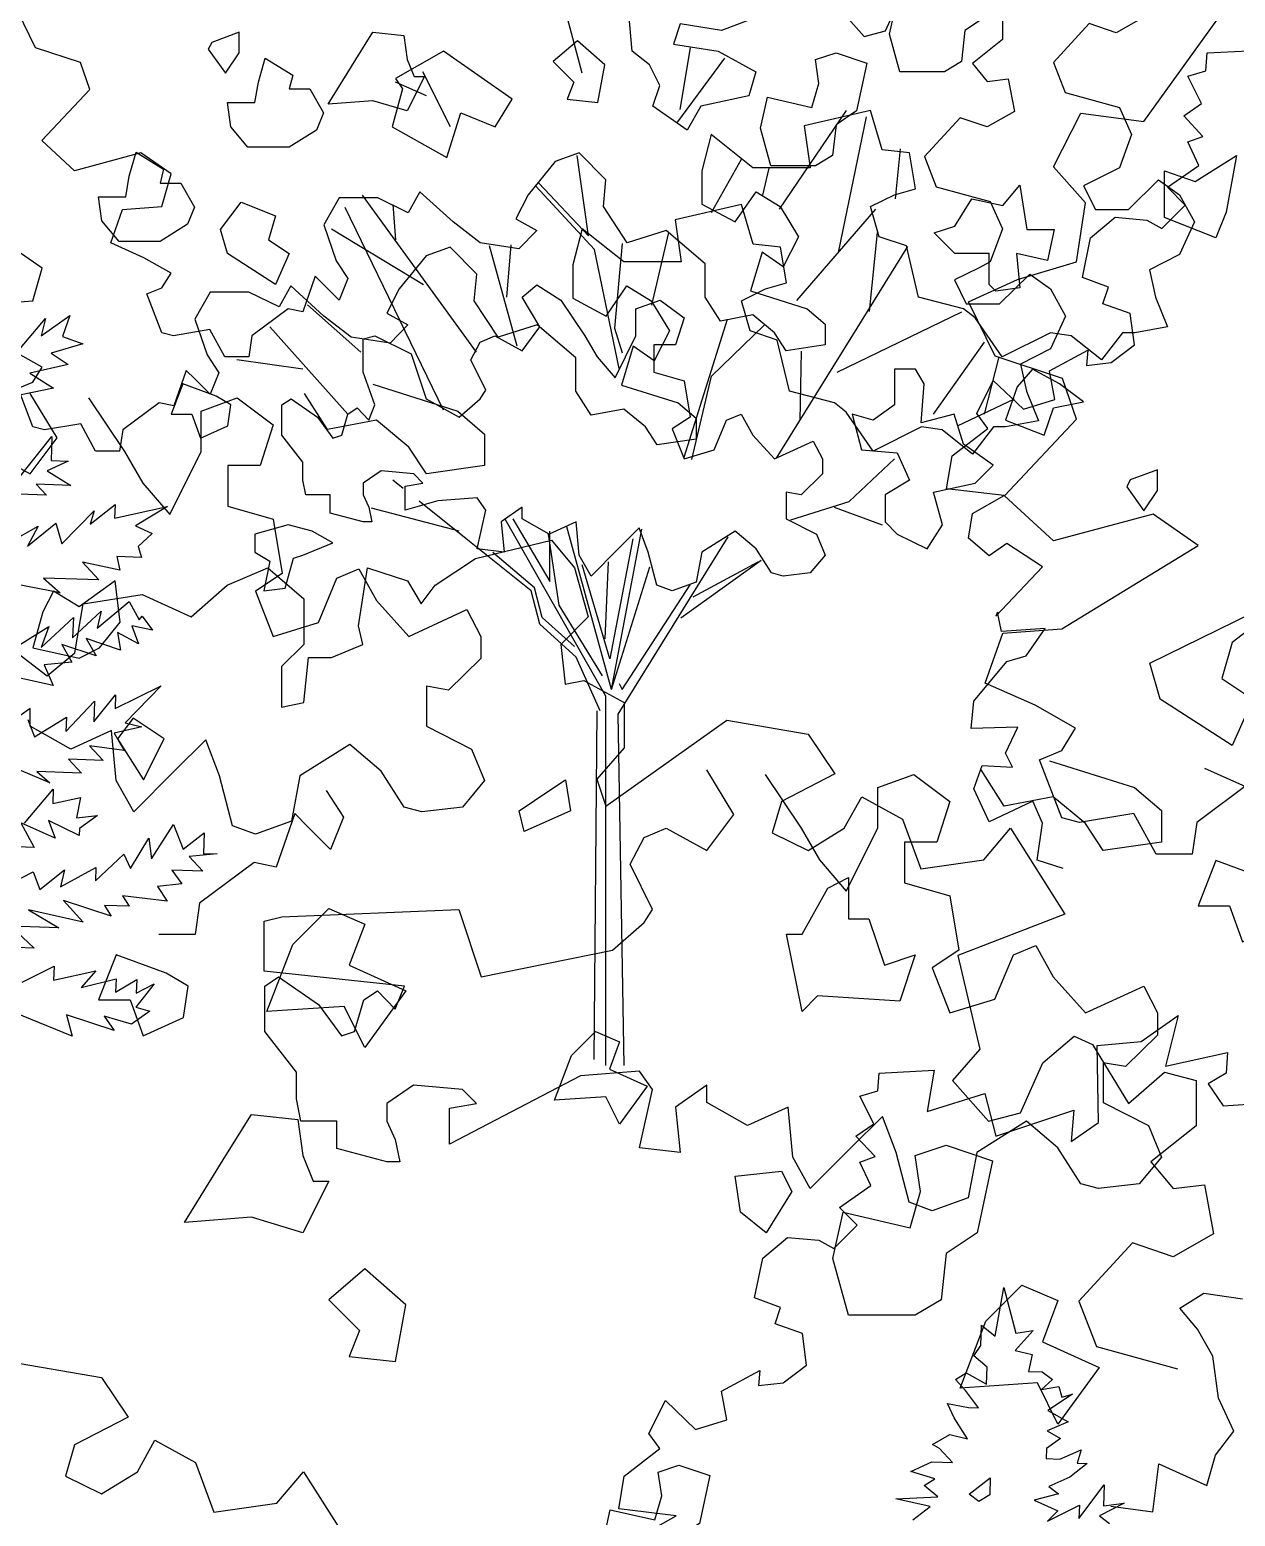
# Model space of a CAD drawing. Header units: inches. Extents: x -11 to 128, y 7 to 56.
# Drawn here: x 57.408 to 57.824, y 23.048 to 23.562 of the extents above; entities that cross this region are included whole.
import ezdxf

# ---------------------------------------------------------------- set-up
doc = ezdxf.new("R2010")
doc.units = ezdxf.units.IN
doc.header["$MEASUREMENT"] = 0
doc.layers.add('CAY', color=94, linetype='Continuous')
doc.layers.add('CAY-3', color=61, linetype='Continuous')
picture_1 = doc.add_image_def('image1.jpg', size_in_pixel=(1680, 1093))

# ---------------------------------------------------------------- blocks, each defined once
blk = doc.blocks.new('A$C76451831')
at = {"layer": 'CAY'}
for p, q in [((3764, 1772.8), (3822.4, 1787)), ((3822.4, 1787), (3840.1, 1765.7)), ((3573, 1752.2), (3604.2, 1765.7)), ((3604.2, 1765.7), (3631.9, 1741.6)), ((3673.8, 1720.9), (3680.9, 1765.7)), ((3680.9, 1765.7), (3711.5, 1755.7)), ((3732.8, 1752.2), (3764, 1772.8)), ((3840.1, 1765.7), (3850.7, 1728)), ((3545.3, 1728), (3573, 1752.2)), ((3711.5, 1755.7), (3722.2, 1738)), ((3722.2, 1738), (3732.8, 1752.2)), ((3462.1, 1738), (3507.5, 1745.1)), ((3507.5, 1745.1), (3545.3, 1728)), ((3631.9, 1741.6), (3631.9, 1706.7)), ((3455.6, 1700.3), (3462.1, 1738)), ((3850.7, 1728), (3829.5, 1706.7)), ((3677.3, 1706.7), (3673.8, 1720.9)), ((3631.9, 1706.7), (3614.8, 1689.6)), ((3653.2, 1696.7), (3677.3, 1706.7)), ((3829.5, 1706.7), (3833, 1676.1)), ((3406.7, 1703.8), (3434.4, 1682.6)), ((3434.4, 1682.6), (3455.6, 1700.3)), ((3631.9, 1661.9), (3635.5, 1696.7)), ((3635.5, 1696.7), (3653.2, 1696.7)), ((3614.8, 1689.6), (3614.8, 1658.4)), ((3833, 1676.1), (3847.2, 1679)), ((3847.2, 1679), (3878.4, 1661.9)), ((3614.8, 1658.4), (3631.9, 1661.9)), ((3878.4, 1661.9), (3878.4, 1627.1)), ((3864.3, 1582.3), (3957.4, 1648.4)), ((3957.4, 1648.4), (4019.9, 1637.7)), ((4019.9, 1637.7), (4040.5, 1607.1)), ((3878.4, 1627.1), (3857.2, 1602.9)), ((890.9, 1611.3), (946.3, 1586.5)), ((3857.2, 1602.9), (3864.3, 1582.3)), ((4040.5, 1607.1), (3999.3, 1585.8)), ((3999.3, 1585.8), (3992.2, 1561.6)), ((4047.6, 1565.2), (4061.2, 1589.4)), ((4061.2, 1589.4), (4092.4, 1572.3)), ((4092.4, 1572.3), (4106.6, 1533.9)), ((3992.2, 1561.6), (4019.9, 1548.1)), ((4019.9, 1548.1), (4047.6, 1565.2)), ((4154.9, 1541), (4175.6, 1565.2)), ((4175.6, 1565.2), (4217.4, 1499.1)), ((4106.6, 1533.9), (4154.9, 1541)), ((4217.4, 1499.1), (4134.9, 1467.3)), ((4134.9, 1467.3), (4152, 1395.3)), ((4200.3, 1384.7), (4224.5, 1405.3)), ((4224.5, 1405.3), (4238.7, 1398.8)), ((4238.7, 1398.8), (4266.4, 1353.4)), ((4152, 1395.3), (4130.8, 1371.1)), ((4183.2, 1346.3), (4200.3, 1384.7)), ((4266.4, 1353.4), (4294.1, 1377.6)), ((4294.1, 1377.6), (4318.3, 1371.1)), ((4130.8, 1371.1), (4158.5, 1339.9)), ((4318.3, 1371.1), (4318.3, 1336.3)), ((4158.5, 1339.9), (4183.2, 1346.3)), ((4318.3, 1336.3), (4283.5, 1308.6)), ((4283.5, 1308.6), (4300.6, 1287.9)), ((4300.6, 1287.9), (4324.7, 1290.9)), ((4324.7, 1290.9), (4331.8, 1253.1)), ((4331.8, 1253.1), (4300.6, 1235.4)), ((4269.3, 1246.1), (4228, 1201.2)), ((4300.6, 1235.4), (4269.3, 1246.1)), ((4228, 1201.2), (4241.6, 1166.4)), ((4305.7, 1196), (4324.2, 1207.4)), ((4324.2, 1207.4), (4354.1, 1203)), ((4319.5, 1179.8), (4305.7, 1196)), ((4331.3, 1159), (4319.5, 1179.8)), ((4241.6, 1166.4), (4304.1, 1149.3)), ((4335.6, 1126.7), (4331.3, 1159)), ((4347.4, 1101.2), (4335.6, 1126.7)), ((4333.2, 1082.7), (4347.4, 1101.2)), ((4284.9, 1039.1), (4289.6, 1076)), ((4289.6, 1076), (4326.6, 1059.5)), ((4326.6, 1059.5), (4333.2, 1082.7)), ((4252.7, 1043.4), (4284.9, 1039.1)), ((2204.6, 871.1), (2212.5, 918.7)), ((2201.9, 860.6), (2238.9, 910.7)), ((2027.8, 857.9), (2006.6, 900.2)), ((2009.3, 881.7), (1985.5, 892.2)), ((2281, 794.5), (2332.5, 870.4)), ((2326.2, 761), (2347.8, 865.6)), ((2491.6, 827), (2512.8, 868.3)), ((2512.8, 868.3), (2561.2, 861.8)), ((2134, 774), (2125.3, 835.7)), ((2370.1, 802.5), (2374.1, 840.9)), ((2228.6, 791.9), (2251.7, 832.8)), ((2268, 805.1), (2272.9, 825.9)), ((2516.4, 799.3), (2491.6, 827)), ((2095.8, 814.5), (2134, 774)), ((2047.7, 684.5), (1960.2, 805.1)), ((2138.7, 763.4), (2093.5, 812.2)), ((2022.3, 639.8), (1946.8, 795.6)), ((1985.8, 770.9), (1983.8, 797.9)), ((2294.3, 724.1), (2354.9, 794.5)), ((2509.3, 753.8), (2516.4, 799.3)), ((2007, 736.3), (1936.2, 779.1)), ((2071.1, 726.8), (2074.5, 766.9)), ((2159.9, 768.1), (2154, 702.8)), ((2182.7, 720.5), (2195.7, 776.4)), ((2350.1, 715.8), (2356.4, 776.4)), ((2079.1, 689), (2057.9, 766.3)), ((2157.5, 671.8), (2138.7, 763.4)), ((2278.7, 602.9), (2379.6, 765.8)), ((2463.9, 740.3), (2509.3, 753.8)), ((2426.2, 723.2), (2463.9, 740.3)), ((1958.8, 684.4), (1917.8, 720.8)), ((2446.8, 681.3), (2426.2, 723.2)), ((2207.6, 603.7), (2240.9, 709.9)), ((2325.4, 669), (2421.3, 715.4)), ((1948.8, 636.8), (1888.7, 704)), ((2154, 702.8), (2159.9, 684)), ((2228.7, 665.9), (2269.2, 705.2)), ((2399.3, 636.8), (2438.6, 692.2)), ((1914.2, 671.4), (1863.5, 678.5)), ((2296.7, 631.7), (2297.9, 685.1)), ((2438.6, 636.8), (2450, 680.8)), ((2498.7, 664.2), (2446.8, 681.3)), ((2213.4, 601.8), (2228.7, 665.9)), ((2509.3, 632.9), (2498.7, 664.2)), ((2417.8, 627.7), (2461.8, 648.6)), ((2334.4, 569.5), (2369.4, 602.2)), ((1991.5, 579.5), (1983.4, 586)), ((2034.5, 546.7), (1966.9, 564.4)), ((2041.2, 539.6), (2003.7, 569.7)), ((2289.6, 555.4), (2334.4, 569.5)), ((2323, 565.2), (2360, 551.4)), ((2147.3, 419.7), (2069.9, 556)), ((2075.8, 556.2), (2104.1, 507.8)), ((2151.6, 424.8), (2117.3, 549.9)), ((2089.9, 500.7), (2041.2, 539.6)), ((2102.9, 544.4), (2111.2, 489.7)), ((2104.1, 507.8), (2104.1, 546.7)), ((2168.2, 540.8), (2150.5, 448.4)), ((2151.6, 424.8), (2175, 548.1)), ((2156.8, 405.9), (2241.3, 542.4)), ((2092.3, 503.1), (2060.4, 530.2)), ((2150.5, 448.4), (2129.2, 520.8)), ((2146.9, 463.7), (2149.3, 523.1)), ((2151.6, 424.8), (2181.2, 519.2)), ((2205.1, 479.9), (2266.8, 524.3)), ((2214.5, 496), (2264.5, 523.1)), ((2159.9, 424.8), (2212.2, 505.4)), ((2096.6, 475.1), (2089.9, 500.7)), ((2098.2, 480.3), (2092.3, 503.1)), ((2111.2, 489.7), (2144.6, 435.4)), ((2124.5, 449.6), (2096.6, 475.1)), ((2123.3, 457.8), (2098.2, 480.3)), ((2143, 408.3), (2124.5, 449.6)), ((2157.5, 429.5), (2159.9, 424.8)), ((2147.3, 135.4), (2147.3, 419.7)), ((2138.3, 140.1), (2140.6, 408.3)), ((2161.5, 135.4), (2156.8, 405.9))]:
    blk.add_line(p, q, dxfattribs=at)
for points in [[(4216, 1534.3), (4196, 1540.6), (4200.2, 1569.1), (4192.8, 1586), (4159, 1570.1), (4147.4, 1595.5), (4153.8, 1613.4), (4177, 1612.3), (4171.7, 1622.9), (4181.2, 1642.9), (4145.3, 1641.9), (4147.4, 1663), (4172.8, 1693.5), (4187.5, 1697.8), (4202.3, 1718.9), (4168.5, 1716.7), (4165.4, 1731.5), (4164.3, 1728.3), (4200.2, 1766.3), (4172.8, 1784.2), (4159, 1774.7), (4143.2, 1788.5), (4146.4, 1807.4), (4170.6, 1821.2), (4126.4, 1826.4), (4130.6, 1851.7), (4158, 1872.8), (4149.6, 1884.4), (4162.2, 1909.7), (4185.4, 1887.6), (4209.7, 1895), (4205.5, 1917.1), (4235, 1933), (4233.9, 1921.4), (4252.9, 1923.5), (4270.8, 1937.2), (4267.7, 1961.4), (4246.6, 1968.8), (4250.8, 1981.5), (4230.8, 1988.9), (4237.1, 2019.4), (4256.1, 2035.3), (4280.3, 2033.1), (4291.9, 2026.8), (4309.9, 2044.7), (4296.2, 2058.5), (4320.4, 2075.3), (4312, 2093.3), (4323.6, 2097.5), (4308.8, 2113.3), (4322.5, 2122.8), (4312, 2143.9), (4325.7, 2148.1), (4326.7, 2161.8), (4368.9, 2163.9)], [(460.4, 1022.4), (484.6, 1036.1), (440.3, 1041.4), (444.5, 1066.7), (472, 1087.8), (463.5, 1099.4), (476.2, 1124.7), (499.4, 1102.6), (523.6, 1110), (519.4, 1132.1), (549, 1147.9), (547.9, 1136.3), (566.9, 1138.4), (584.8, 1152.1), (581.7, 1176.4), (560.6, 1183.8), (564.8, 1196.4), (544.7, 1203.8), (551.1, 1234.4), (570.1, 1250.2), (594.3, 1248.1), (605.9, 1241.8), (623.8, 1259.7), (610.1, 1273.4), (634.4, 1290.3), (625.9, 1308.2), (637.6, 1312.5), (622.8, 1328.3), (636.5, 1337.8), (625.9, 1358.9), (639.7, 1363.1), (640.7, 1376.8), (682.9, 1378.9), (677.6, 1347.3), (721.9, 1361), (730.4, 1328.3), (790.5, 1348.3), (788.4, 1324.1), (809.5, 1338.8), (808.4, 1397.9), (842.2, 1401.1), (870.6, 1421.1), (861.1, 1382.1), (908.6, 1392.6), (907.6, 1376.8), (893.8, 1368.4), (905.4, 1351.5), (936, 1353.6)], [(2560.8, 941.9), (2540, 930.1), (2519.2, 937.2), (2491.7, 907.3), (2500.7, 884.1), (2542.4, 872.7), (2551.8, 851.9), (2542.4, 826.3), (2533.3, 821.6), (2514.8, 812.5), (2523.9, 794.1), (2549.4, 794.1), (2572.6, 816.9), (2588.7, 805.5), (2600.1, 784.6), (2588.7, 759.5), (2565.6, 747.7), (2570.3, 726.8), (2579.3, 704), (2554.2, 699.3), (2544.7, 699.3), (2528.6, 678.5), (2505.4, 696.9), (2489.3, 699.3), (2452.3, 680.8), (2431.5, 710.7), (2422.5, 717.8), (2387.9, 726.8), (2378.5, 766.1), (2357.6, 773.2), (2350.9, 796.4), (2369.4, 805.5), (2385.5, 810.2), (2380.8, 837.7), (2360, 840.1), (2350.9, 870.4), (2299.8, 858.6), (2304.6, 826.3), (2260.5, 826.3), (2228.3, 851.9), (2221.2, 824), (2221.2, 798.4), (2246.8, 784.6), (2262.9, 807.8), (2281.4, 796.4), (2295.5, 773.2), (2283.7, 750), (2267.6, 761.4), (2258.6, 731.5), (2302.2, 717.8), (2316, 706), (2316, 689.9), (2286.1, 685.5), (2277, 699.3), (2260.5, 713.1), (2235.4, 708.3), (2223.6, 726.8), (2223.6, 752.4), (2193.7, 777.9), (2163.8, 768.5), (2145.4, 796.4), (2147.3, 816.9), (2126.9, 837.7), (2108.4, 831), (2087.6, 805.5), (2078.1, 787), (2094.3, 777.9), (2080.5, 763.8), (2050.6, 768.5), (2029.8, 784.6), (2004.2, 807.8), (1995.2, 791.7), (1972, 803.1), (1942.1, 803.1), (1930.3, 782.3), (1939.8, 754.7), (1948.8, 741), (1942.1, 724.5), (1930.3, 736.3), (1923.7, 742.9), (1914.2, 715.4), (1902.8, 717.8), (1874.9, 696.9), (1872.6, 680.8), (1854.1, 680.8), (1842.7, 701.7), (1814.8, 696.9), (1805.7, 699.3), (1794.3, 729.2), (1805.7, 733.9), (1812.8, 745.3), (1792, 757.1), (1766.4, 768.5), (1775.5, 794.1), (1805.7, 796.4), (1812.8, 821.6), (1789.6, 837.7), (1738.5, 824), (1713.4, 847.2), (1750.3, 886.5), (1743.2, 907.3), (1708.6, 918.7), (1694.9, 946.6)], [(1696.8, 687.1), (1716.2, 710.4), (1713, 696.9), (1734.9, 712.5), (1729.3, 696.4), (1745, 690.8), (1720.7, 683.5), (1733.6, 674.9), (1704.3, 668.2), (1722.5, 656.7), (1690.1, 650.1)], [(1696.1, 588.3), (1721.2, 619.6), (1720.6, 601), (1733.7, 600.6), (1717.6, 593), (1735.8, 581.9), (1709.1, 582.8), (1716.9, 574.4), (1695.7, 575.2)], [(1688.9, 538.2), (1710.7, 550.6), (1702.4, 535), (1724.3, 552.8), (1728.8, 536.8), (1753.7, 562.3), (1750.6, 551.9), (1769.7, 567.1), (1769.3, 556.7), (1810, 565.7), (1785.4, 550.7), (1798.4, 544.8), (1787.6, 534.8), (1790, 526.5), (1771, 527.2), (1773.4, 516.7), (1744.6, 522.7), (1757.2, 509.1), (1714.7, 510.6), (1727.4, 499.2), (1693.2, 505.9)], [(1694.3, 457.8), (1718.8, 473.3), (1712.8, 457.1), (1737.7, 480.3), (1737.1, 464.5), (1759.1, 485), (1755.9, 472), (1780.7, 492.4), (1788.3, 478.5), (1790.7, 481.2), (1798.5, 470.5), (1782.7, 473.7), (1787.7, 460), (1771.7, 468.7), (1773.9, 455), (1747.5, 464.1), (1755.2, 450.7), (1728.8, 459.3), (1736.5, 445.9), (1715.1, 443.9), (1722.2, 427.8), (1680, 437)], [(1702.7, 401.7), (1707.7, 388.4), (1732.3, 403.4), (1731.9, 392.6), (1754, 415.8), (1753.4, 400), (1770, 420.7), (1769.7, 410.3), (1805.2, 427.6), (1777.4, 399.1), (1790.4, 396), (1769, 391.3), (1776.7, 377.8), (1750.1, 381.5), (1760.6, 370.2), (1733.8, 371.2), (1743.9, 360.4), (1709.5, 361.6), (1719.6, 353.1), (1691, 365)], [(1700, 322), (1722.2, 348), (1721.8, 337.1), (1743.2, 341.8), (1740, 326.1), (1756.3, 327.8), (1742.4, 317.8), (1742.2, 312.4), (1718.6, 324.1), (1723.6, 310.3), (1697.2, 322.1), (1707.5, 303.2), (1694.3, 303.7)], [(1682.3, 271.9), (1706.8, 284.6), (1711.8, 270.9), (1730.9, 286.1), (1727.7, 273), (1755, 287.9), (1754.6, 277.5), (1776.6, 298.1), (1781.7, 287), (1795.6, 310.5), (1797.8, 294.6), (1814.6, 320.8), (1822.1, 301.9), (1838.4, 314.5), (1837.8, 298.6), (1848.2, 298.3), (1826.8, 296.3), (1837.3, 285.1), (1813.3, 285.9), (1821.1, 275.2), (1802.5, 273.1), (1809.8, 262), (1775.5, 265.9), (1780.6, 258), (1761.6, 258.7), (1766.8, 250.4), (1730.1, 262.5), (1745.3, 245.7), (1703.1, 255.3), (1726.6, 241.3), (1689.5, 242.6), (1707.5, 225.7), (1664.9, 227.2)], [(1698.4, 199.7), (1722.9, 212), (1722.5, 201.1), (1754.9, 208.2), (1743.6, 195.4), (1770.5, 202.2), (1770.2, 191.8), (1786.4, 201.6), (1786, 191.2), (1799.9, 198.4), (1785.6, 180.3), (1796.4, 177.2), (1782.5, 167.3), (1761.4, 173.5), (1769.1, 162.3), (1732.4, 174.5), (1736.8, 158), (1679.2, 181.3)], [(4100.3, 1032.9), (4113.8, 1043.3), (4087.3, 1049.2), (4119.5, 1050.8), (4109, 1059.4), (4117.3, 1064.5), (4098.9, 1070.1), (4115, 1077.7), (4130.9, 1077.2), (4120.8, 1088), (4115.5, 1090.9), (4128.9, 1098.6), (4142.4, 1095.4), (4132.1, 1111.6), (4127, 1122.6), (4143.2, 1119.4), (4150.9, 1119.1), (4141, 1132.6), (4133.1, 1141), (4141.4, 1146.2), (4157, 1137.5), (4157.5, 1150.6), (4147.3, 1159.1), (4152.6, 1167.1), (4153.1, 1182.9), (4163.7, 1174.4), (4170.5, 1211.8), (4179.7, 1176.6), (4192.9, 1178.8), (4179.2, 1163.4), (4192.2, 1160.3), (4189.5, 1147.2), (4199.9, 1146.8), (4207.9, 1141.1), (4199.4, 1133.3), (4212.7, 1135.5), (4215.1, 1127.3), (4223.3, 1129.7), (4204.3, 1117.2), (4219.9, 1108.5), (4203.8, 1101.4), (4214, 1095.6), (4203.3, 1087.8), (4203, 1080.1), (4213.4, 1079.7), (4230, 1086.9), (4226.9, 1076.5), (4234.6, 1076.3), (4221.1, 1065.9), (4205, 1058.7), (4212.5, 1053), (4193.8, 1048.2), (4212, 1039.9), (4204.1, 1032), (4228.5, 1044.3), (4228.1, 1033.9), (4247.6, 1060), (4247.1, 1043.7), (4263, 1045.8), (4244.1, 1036.1), (4251.6, 1030.3)]]:
    blk.add_lwpolyline(points, dxfattribs=at)
for points in [[(4267.5, 1833.2), (4264.9, 1827.9), (4278.1, 1809.4), (4288.7, 1825.2), (4288.7, 1841.1)], [(3524.3, 1634.1), (3500.5, 1649.9), (3488.6, 1634.1), (3508.4, 1602.4)], [(3821.2, 1594.5), (3833.1, 1602.4), (3837, 1578.6), (3801.4, 1562.8), (3797.4, 1578.6)], [(4035, 1519.2), (4050.8, 1527.2), (4050.8, 1495.5), (4066.6, 1495.5), (4078.5, 1459.8), (4102.3, 1467.8), (4090.4, 1432.1), (4027.1, 1436.1), (4015.2, 1424.2), (4003.3, 1483.6), (4015.2, 1483.6)], [(3623.3, 1475.7), (3651, 1503.4), (3678.7, 1491.5), (3666.8, 1459.8), (3710.3, 1440), (3678.7, 1396.5), (3662.8, 1428.1), (3603.5, 1424.2)], [(3837.8, 1390.3), (3856.3, 1408.8), (3874.8, 1400.9), (3866.9, 1379.8), (3895.9, 1366.6), (3874.8, 1337.5), (3864.2, 1358.6), (3824.6, 1356)], [(3571.8, 1313.3), (3591.6, 1345), (3627.2, 1341), (3631.2, 1313.3), (3639.1, 1293.5), (3651, 1293.5), (3631.2, 1253.9), (3591.6, 1265.8), (3540.1, 1261.8)], [(4038.9, 1234.1), (4046.9, 1269.7), (4098.3, 1257.8), (4106.2, 1285.6), (4102.3, 1313.3), (4126, 1321.2), (4161.7, 1309.3), (4149.8, 1253.9), (4126, 1238), (4122.1, 1202.4), (4102.3, 1190.5), (4050.8, 1190.5)], [(3967.7, 1269.7), (3963.7, 1297.4), (3999.3, 1301.4), (4007.3, 1285.6), (3987.5, 1253.9)], [(3702.4, 1154.9), (3710.3, 1198.4), (3678.7, 1226.2), (3651, 1202.4), (3674.7, 1178.6), (3666.8, 1158.8)], [(722.8, 1185.8), (750.5, 1213.5), (778.2, 1201.7), (766.3, 1170), (809.9, 1150.2), (778.2, 1106.6), (762.4, 1138.3), (703, 1134.3)], [(3862.3, 1017), (3867.6, 1040.8), (3901.9, 1032.9), (3907.2, 1051.4), (3904.5, 1069.8), (3920.4, 1075.1), (3944.1, 1067.2), (3936.2, 1030.2), (3920.4, 1019.7), (3917.7, 995.9), (3904.5, 988), (3870.2, 988)], [(4143.6, 1052.7), (4159.9, 1065.3), (4159.5, 1052.2), (4151.1, 1047)], [(2209.9, 855.3), (2183.5, 873.8), (2188.8, 889.6), (2180.8, 905.5), (2167.6, 916), (2165, 945.1), (2180.8, 950.3), (2196.7, 963.5), (2186.1, 987.3), (2199.3, 1016.3), (2231, 1024.3), (2270.6, 1013.7), (2254.7, 1003.1), (2244.2, 982), (2278.5, 974.1), (2278.5, 947.7), (2257.4, 939.8), (2236.3, 931.9), (2204.6, 937.1), (2199.3, 921.3), (2233.6, 916), (2262.7, 900.2), (2257.4, 881.7), (2220.4, 873.8)], [(2365.6, 929.2), (2370.9, 953), (2405.2, 945.1), (2410.4, 963.5), (2407.8, 982), (2423.6, 987.3), (2447.4, 979.4), (2439.5, 942.4), (2423.6, 931.9), (2421, 908.1), (2407.8, 900.2), (2373.5, 900.2)], [(2062.1, 857.9), (2075.3, 879), (2022.5, 916), (1985.5, 894.9), (1990.8, 887), (1982.9, 857.9), (2025.1, 834.2), (2035.7, 868.5)], [(2141.2, 876.4), (2146.5, 905.5), (2125.4, 923.9), (2106.9, 908.1), (2122.8, 892.2), (2117.5, 879)], [(1903.7, 887), (1919.5, 887), (1930.1, 868.5), (1924.8, 855.3), (1903.7, 842.1), (1872, 842.1), (1858.8, 857.9), (1856.2, 876.4), (1877.3, 876.4), (1880, 892.2), (1885.2, 910.7), (1906.4, 897.5)], [(2577.1, 788.1), (2577.1, 823.8), (2600.8, 815.8), (2632.5, 835.6), (2624.6, 792.1), (2616.7, 772.3)], [(2415.7, 781.4), (2428.9, 802.5), (2452.7, 797.2), (2465.9, 813), (2471.2, 778.7), (2492.3, 778.7), (2487, 755), (2463.2, 760.2), (2465.9, 733.8), (2447.4, 731.2), (2442.1, 736.5), (2442.1, 760.2), (2415.7, 760.2), (2399.9, 776.1)], [(1856.2, 760.2), (1850.9, 778.7), (1866.8, 799.8), (1893.2, 789.3), (1887.9, 770.8), (1903.7, 760.2), (1893.2, 736.5)], [(1999.5, 590.8), (1974.4, 593.1), (1960.6, 583.7), (1960.6, 574.6), (1964.9, 565.2), (1967.3, 553.8), (1960.6, 553.8), (1935.1, 560.5), (1935.1, 574.6), (1916.6, 574.6), (1914.2, 586), (1914.2, 599.8), (1898.1, 620.6), (1898.1, 643.8), (1905.2, 648.6), (1925.6, 634.4), (1937.4, 618.3), (1944.1, 620.6), (1948.8, 636.8), (1955.9, 641.5), (1964.9, 632), (1969.6, 643.8), (1960.6, 669), (1960.6, 694.6), (1969.6, 696.9), (1997.6, 683.2), (2009, 648.6), (2034.5, 634.4), (2050.6, 648.6), (2054.9, 655.2), (2043.5, 678.5), (2050.6, 692.2), (2062, 696.9), (2082.9, 685.5), (2096.6, 704), (2082.9, 726.8), (2094.3, 736.3), (2112.7, 724.5), (2131.2, 696.9), (2140.6, 680.8), (2154.4, 664.7), (2170.5, 696.9), (2170.5, 717.8), (2189, 724.5), (2207.5, 710.7), (2200.8, 689.9), (2184.3, 689.9), (2184.3, 669), (2207.5, 662.3), (2212.2, 634.4), (2198.4, 625.4), (2207.5, 602.2), (2230.7, 609.2), (2240.1, 632), (2251.5, 636.8), (2260.5, 620.6), (2277, 602.2), (2306.9, 615.9), (2314, 602.2), (2314, 590.8), (2297.5, 574.6), (2286.1, 576.6), (2286.1, 556.2), (2309.3, 544.4), (2316, 528.2), (2304.6, 514.5), (2283.7, 512.1), (2274.7, 514.5), (2262.9, 533), (2246.8, 546.7), (2221.2, 530.6), (2216.9, 507.4), (2198.4, 500.7), (2186.6, 505), (2179.9, 530.6), (2172.9, 549.1), (2156.8, 533), (2135.9, 512.1), (2126.9, 528.2), (2124.5, 553.8), (2103.7, 544.4), (2082.9, 556.2), (2082.9, 565.2), (2066.7, 553.8), (2069.1, 530.6), (2048.3, 533), (2054.9, 562.8), (2048.3, 572.3), (2018, 569.9), (1992.8, 562.8), (1992.8, 581.3), (2006.6, 583.7)], [(2392.2, 660), (2385.5, 671.4), (2369.4, 671.4), (2369.4, 643.8), (2352.9, 632), (2336.8, 636.8), (2343.9, 609.2), (2371.4, 606.9), (2380.8, 586), (2362.3, 574.6), (2362.3, 553.8), (2371.4, 544.4), (2394.6, 533), (2406.4, 551.4), (2399.3, 576.6), (2431.5, 583.7), (2445.3, 597.4), (2422.5, 613.6), (2415.4, 636.8), (2389.8, 630.1)], [(2475.5, 671.4), (2463.7, 657.6), (2454.7, 632), (2484.6, 620.6), (2491.7, 641.5), (2514.8, 646.2), (2496.4, 660)], [(1809, 206.5), (1770.6, 220.7), (1757.1, 185.9), (1781.3, 185.9), (1791.3, 158.2), (1822.5, 172.3), (1826.1, 196.5)]]:
    blk.add_lwpolyline(points, close=True, dxfattribs=at)
at = {"layer": 'CAY-3'}
for p, q in [((3413.6, 1153.2), (3476.1, 1142.6)), ((3476.1, 1142.6), (3496.7, 1111.9)), ((3496.7, 1111.9), (3455.4, 1090.7)), ((3455.4, 1090.7), (3448.4, 1066.5)), ((3503.8, 1070), (3517.3, 1094.2)), ((3517.3, 1094.2), (3548.6, 1077.1)), ((3548.6, 1077.1), (3562.7, 1038.8)), ((3448.4, 1066.5), (3476.1, 1052.9)), ((3476.1, 1052.9), (3503.8, 1070)), ((3611.1, 1045.8), (3631.7, 1070)), ((3631.7, 1070), (3673.6, 1003.9)), ((3562.7, 1038.8), (3611.1, 1045.8)), ((2561.2, 861.8), (2631.1, 959.1)), ((6577.4, 899), (6564.2, 949.2)), ((6173.4, 618.5), (6152.8, 652.7)), ((6381.5, 625), (6363.8, 652.7)), ((6416.3, 659.8), (6481.8, 639.1)), ((6197.6, 649.2), (6225.3, 607.9)), ((6284.2, 639.1), (6312, 649.2)), ((6312, 649.2), (6339.7, 628.5)), ((2453.9, 573.9), (2509.3, 632.9)), ((6284.2, 607.9), (6284.2, 639.1)), ((6419.3, 632.1), (6381.5, 625)), ((6444, 611.4), (6419.3, 632.1)), ((6481.8, 639.1), (6502.4, 621.4)), ((6152.8, 590.8), (6173.4, 618.5)), ((6339.7, 628.5), (6329.6, 597.3)), ((6502.4, 621.4), (6502.4, 597.3)), ((6121.5, 607.9), (6152.8, 590.8)), ((6225.3, 607.9), (6239.4, 583.7)), ((6260.1, 559.5), (6284.2, 607.9)), ((6457.6, 590.8), (6444, 611.4)), ((6304.9, 597.3), (6304.9, 566)), ((6329.6, 597.3), (6304.9, 597.3)), ((6502.4, 597.3), (6457.6, 590.8)), ((6239.4, 583.7), (6260.1, 559.5)), ((2491.6, 539.1), (2453.9, 573.9)), ((6304.9, 566), (6339.7, 556)), ((2568.3, 559.8), (2491.6, 539.1)), ((2603, 535.6), (2568.3, 559.8)), ((6339.7, 556), (6346.7, 514.1)), ((2498.1, 471.6), (2603, 535.6)), ((6388.6, 510.6), (6405.7, 517.6)), ((6405.7, 517.6), (6419.3, 493.4)), ((6346.7, 514.1), (6326.1, 500.5)), ((6374.5, 476.3), (6388.6, 510.6)), ((6326.1, 500.5), (6339.7, 465.7)), ((6419.3, 493.4), (6444, 465.7)), ((6444, 465.7), (6488.8, 486.4)), ((6488.8, 486.4), (6499.5, 465.7)), ((2452.7, 468.1), (2498.1, 471.6)), ((6339.7, 465.7), (6374.5, 476.3)), ((2439.1, 429.8), (2452.7, 468.1)), ((6499.5, 465.7), (6499.5, 448.6)), ((6499.5, 448.6), (6474.7, 424.4)), ((2477.5, 412.7), (2439.1, 429.8)), ((6457.6, 427.4), (6457.6, 396.7)), ((6474.7, 424.4), (6457.6, 427.4)), ((2508.7, 395), (2477.5, 412.7)), ((6152.8, 410.3), (6128.6, 393.2)), ((6152.8, 396.7), (6152.8, 410.3)), ((2498.1, 377.9), (2508.7, 395)), ((6184, 379), (6152.8, 396.7)), ((6215.3, 393.2), (6184, 379)), ((6218.8, 354.8), (6215.3, 393.2)), ((6457.6, 396.7), (6492.4, 379)), ((2481, 370.8), (2498.1, 377.9)), ((6287.8, 386.1), (6263.6, 361.9)), ((6298.4, 358.4), (6287.8, 386.1)), ((6398.6, 382.6), (6360.3, 358.4)), ((6422.8, 361.9), (6398.6, 382.6)), ((6492.4, 379), (6502.4, 354.8)), ((2498.1, 326), (2481, 370.8)), ((2488.6, 369.9), (2554, 349.3)), ((2245.7, 328.6), (2225, 362.9)), ((2269.8, 359.3), (2297.6, 318)), ((2356.5, 349.3), (2384.2, 359.3)), ((2384.2, 359.3), (2411.9, 338.7)), ((2453.8, 335.1), (2436.1, 362.9)), ((6232.4, 330.6), (6218.8, 354.8)), ((6263.6, 361.9), (6232.4, 330.6)), ((6308.4, 320), (6298.4, 358.4)), ((6360.3, 358.4), (6353.8, 323.6)), ((6440.5, 334.2), (6422.8, 361.9)), ((6502.4, 354.8), (6485.3, 334.2)), ((1932.1, 347.2), (1945.6, 326.5)), ((2356.5, 318), (2356.5, 349.3)), ((2554, 349.3), (2574.7, 331.6)), ((2643.7, 353.7), (2601.9, 322.4)), ((2411.9, 338.7), (2401.9, 307.4)), ((2491.5, 342.2), (2453.8, 335.1)), ((2516.3, 321.6), (2491.5, 342.2)), ((6454.1, 330.6), (6440.5, 334.2)), ((6485.3, 334.2), (6454.1, 330.6)), ((1908, 329.4), (1893.8, 288.2)), ((1917.9, 319.4), (1908, 329.4)), ((1945.6, 326.5), (1935.6, 301.8)), ((2225, 300.9), (2245.7, 328.6)), ((2511.7, 322.4), (2498.1, 326)), ((2553.5, 329.5), (2511.7, 322.4)), ((2529.9, 300.9), (2516.3, 321.6)), ((2570.6, 298.2), (2553.5, 329.5)), ((2574.7, 331.6), (2574.7, 307.4)), ((2601.9, 322.4), (2598.3, 298.2)), ((6353.8, 323.6), (6326.1, 313.5)), ((1935.6, 301.8), (1917.9, 319.4)), ((2166.1, 290.3), (2176.7, 310.9)), ((2176.7, 310.9), (2193.8, 318)), ((2193.8, 318), (2225, 300.9)), ((2297.6, 318), (2311.7, 293.8)), ((2332.3, 269.7), (2356.5, 318)), ((6326.1, 313.5), (6308.4, 320)), ((2377.2, 307.4), (2377.2, 276.1)), ((2401.9, 307.4), (2377.2, 307.4)), ((2574.7, 307.4), (2529.9, 300.9)), ((2598.3, 298.2), (2570.6, 298.2)), ((1876.7, 291.7), (1834.8, 260.5)), ((1893.8, 288.2), (1876.7, 291.7)), ((2183.2, 255.5), (2166.1, 290.3)), ((2311.7, 293.8), (2332.3, 269.7)), ((2377.2, 276.1), (2411.9, 266.1)), ((2411.9, 266.1), (2419, 224.2)), ((1834.8, 260.5), (1831.3, 236.3)), ((1898, 249.9), (2034.2, 255.5)), ((2034.2, 255.5), (2051.3, 203.6)), ((2176.7, 245.5), (2183.2, 255.5)), ((1884.4, 246.4), (1898, 249.9)), ((1884.4, 208.1), (1884.4, 246.4)), ((2152.5, 224.2), (2176.7, 245.5)), ((1831.3, 236.3), (1803.5, 236.3)), ((2051.3, 203.6), (2152.5, 224.2)), ((2419, 224.2), (2398.4, 210.7)), ((2446.7, 186.5), (2460.9, 220.7)), ((2460.9, 220.7), (2478, 227.8)), ((2478, 227.8), (2491.5, 203.6)), ((1992.3, 196.5), (1884.4, 208.1)), ((2398.4, 210.7), (2411.9, 175.9)), ((1885, 196.5), (1895.6, 203.6)), ((1885, 161.7), (1885, 196.5)), ((1895.6, 203.6), (1926.3, 182.3)), ((1985.3, 178.8), (1992.3, 196.5)), ((2491.5, 203.6), (2516.3, 175.9)), ((2516.3, 175.9), (2561.1, 196.5)), ((2561.1, 196.5), (2571.7, 175.9)), ((1954, 161.7), (1961.1, 185.9)), ((1961.1, 185.9), (1971.7, 193)), ((1971.7, 193), (1985.3, 178.8)), ((2411.9, 175.9), (2446.7, 186.5)), ((1926.3, 182.3), (1944, 158.2)), ((2571.7, 175.9), (2571.7, 158.8)), ((1909.2, 130.4), (1885, 161.7)), ((1944, 158.2), (1954, 161.7)), ((2571.7, 158.8), (2547, 134.6)), ((2529.9, 137.5), (2529.9, 106.9)), ((2547, 134.6), (2529.9, 137.5)), ((1909.2, 109.8), (1909.2, 130.4)), ((2127.7, 127.5), (2027.1, 75)), ((2173.1, 131), (2127.7, 127.5)), ((2183.2, 116.9), (2173.1, 131)), ((1999.4, 120.4), (1978.8, 106.3)), ((2037.1, 116.9), (1999.4, 120.4)), ((2047.8, 106.3), (2037.1, 116.9)), ((2173.1, 72.1), (2183.2, 116.9)), ((2225, 120.4), (2200.9, 103.3)), ((2225, 106.9), (2225, 120.4)), ((1912.7, 92.7), (1909.2, 109.8)), ((1978.8, 106.3), (1978.8, 92.7)), ((2027.1, 102.7), (2047.8, 106.3)), ((2200.9, 103.3), (2204.4, 68.5)), ((2256.3, 89.2), (2225, 106.9)), ((2287.5, 103.3), (2256.3, 89.2)), ((2291.1, 65), (2287.5, 103.3)), ((2529.9, 106.9), (2564.7, 89.2)), ((1940.4, 92.7), (1912.7, 92.7)), ((1940.4, 71.5), (1940.4, 92.7)), ((1978.8, 92.7), (1985.3, 78.5)), ((2027.1, 75), (2027.1, 102.7)), ((2360.1, 96.2), (2335.9, 72.1)), ((2370.7, 68.5), (2360.1, 96.2)), ((2470.9, 92.7), (2432.6, 68.5)), ((2495.1, 72.1), (2470.9, 92.7)), ((2564.7, 89.2), (2574.7, 65)), ((1978.8, 61.4), (1940.4, 71.5)), ((1985.3, 78.5), (1988.8, 61.4)), ((2204.4, 68.5), (2173.1, 72.1)), ((2335.9, 72.1), (2304.6, 40.8)), ((2512.8, 44.3), (2495.1, 72.1)), ((1988.8, 61.4), (1978.8, 61.4)), ((2304.6, 40.8), (2291.1, 65)), ((2380.7, 30.2), (2370.7, 68.5)), ((2432.6, 68.5), (2426.1, 33.7)), ((2574.7, 65), (2557.6, 44.3)), ((2526.3, 40.8), (2512.8, 44.3)), ((2557.6, 44.3), (2526.3, 40.8)), ((2398.4, 23.7), (2380.7, 30.2)), ((2426.1, 33.7), (2398.4, 23.7))]:
    blk.add_line(p, q, dxfattribs=at)
for points in [[(6124.5, 721.6), (6154.8, 724), (6161.9, 749.1), (6138.7, 765.3)], [(6775.9, 948.1), (6794.3, 927.3), (6810.8, 931.6), (6822.2, 957.2)], [(6900.9, 948.1), (6900.9, 924.9), (6877.7, 906.4), (6889.1, 892.7), (6905.2, 894.6), (6909.9, 869.5), (6889.1, 857.7), (6868.2, 864.7), (6840.7, 834.9), (6849.8, 811.7), (6891.4, 800.2), (6900.9, 779.4), (6891.4, 753.8), (6882.4, 749.1), (6863.9, 740.1), (6872.9, 721.6), (6898.5, 721.6), (6921.7, 744.4), (6937.8, 733), (6949.2, 712.2), (6937.8, 687), (6914.6, 675.2), (6919.3, 654.4), (6928.4, 631.5), (6903.2, 626.8), (6893.8, 626.8), (6877.7, 606), (6854.5, 624.5), (6838.4, 626.8), (6801.4, 608.3), (6780.6, 638.2), (6771.5, 645.3), (6736.9, 654.4), (6727.5, 693.7), (6706.7, 700.8), (6700, 724), (6718.5, 733), (6734.6, 737.7), (6729.9, 765.3), (6709, 767.6), (6700, 797.9), (6648.9, 786.1), (6653.6, 753.8), (6609.6, 753.8), (6577.4, 779.4), (6570.3, 751.5), (6570.3, 725.9), (6595.8, 712.2), (6611.9, 735.4), (6630.4, 724), (6644.6, 700.8), (6632.8, 677.6), (6616.7, 689), (6607.6, 659.1), (6651.2, 645.3), (6665, 633.5), (6665, 617.4), (6635.1, 613.1), (6626.1, 626.8), (6609.6, 640.6), (6584.4, 635.9), (6572.6, 654.4), (6572.6, 679.9), (6542.8, 705.5), (6512.9, 696), (6494.4, 724), (6496.4, 744.4), (6475.9, 765.3), (6457.5, 758.6), (6436.6, 733), (6427.2, 714.5), (6443.3, 705.5), (6429.6, 691.3), (6399.7, 696), (6378.8, 712.2), (6353.3, 735.4), (6344.3, 719.2), (6321.1, 730.6), (6291.2, 730.6), (6279.4, 709.8), (6288.8, 682.3), (6297.9, 668.5), (6291.2, 652), (6279.4, 663.8), (6272.8, 670.4), (6263.3, 643), (6251.9, 645.3), (6224, 624.5), (6221.6, 608.3), (6203.1, 608.3), (6191.7, 629.2), (6163.8, 624.5), (6154.8, 626.8), (6143.4, 656.7), (6154.8, 661.4), (6161.9, 672.8), (6141, 684.6)]]:
    blk.add_lwpolyline(points, dxfattribs=at)
for points in [[(6292.4, 922.8), (6289.7, 917.5), (6302.9, 899), (6313.5, 914.8), (6313.5, 930.7)], [(6403.2, 909.6), (6416.4, 930.7), (6440.2, 928), (6442.8, 909.6), (6448.1, 896.4), (6456, 896.4), (6442.8, 870), (6416.4, 877.9), (6382.1, 875.2)], [(6714.6, 856.8), (6719.9, 880.5), (6754.2, 872.6), (6759.5, 891.1), (6756.9, 909.6), (6772.7, 914.8), (6796.5, 906.9), (6788.5, 870), (6772.7, 859.4), (6770.1, 835.6), (6756.9, 827.7), (6722.6, 827.7)], [(6252.8, 814.5), (6268.6, 814.5), (6279.2, 796), (6273.9, 782.8), (6252.8, 769.6), (6221.1, 769.6), (6207.9, 785.5), (6205.3, 803.9), (6226.4, 803.9), (6229, 819.8), (6234.3, 838.3), (6255.4, 825.1)], [(1847.4, 650.5), (1821.8, 660), (1812.8, 636.8), (1828.9, 636.8), (1835.6, 618.3), (1856.4, 627.7), (1858.8, 643.8)], [(1921.3, 546.7), (1902.8, 551.4), (1877.3, 544.4), (1877.3, 530.6), (1888.7, 523.5), (1884.3, 500.7), (1900.5, 502.7), (1907.1, 525.9), (1914.2, 528.2), (1937.4, 537.7)], [(6222, 476.6), (6218.1, 508.3), (6190.4, 488.5), (6170.6, 500.4), (6162.6, 484.6), (6154.7, 456.8), (6190.4, 448.9), (6206.2, 456.8)], [(2573.8, 417.4), (2565.9, 445.1), (2684, 503), (2629.2, 460.9), (2621.3, 433.2), (2645.1, 417.4), (2629.2, 381.7)], [(2654.9, 279), (2616.6, 293.2), (2603, 258.3), (2627.2, 258.3), (2637.2, 230.6), (2668.5, 244.8), (2672, 269)]]:
    blk.add_lwpolyline(points, close=True, dxfattribs=at)

msp = doc.modelspace()

# ---------------------------------------------------------------- block references
at = {"layer": 'CAY', "xscale": 0.0004489089019145984, "yscale": 0.0004489089019145984, "zscale": 0.0004489089019145984}
for p in [(54.64618, 23.14297), (56.64307, 23.14297), (55.87234, 22.58311), (57.4138, 22.58311)]:
    msp.add_blockref('A$C76451831', p, dxfattribs=at)

# ---------------------------------------------------------------- pictures from other files: only their frames are drawn
image = msp.add_image(picture_1, insert=(12.49661, 7.37723), size_in_units=(74.4025, 48.40591))
image.dxf.flags = 6

doc.saveas('drawing.dxf')
